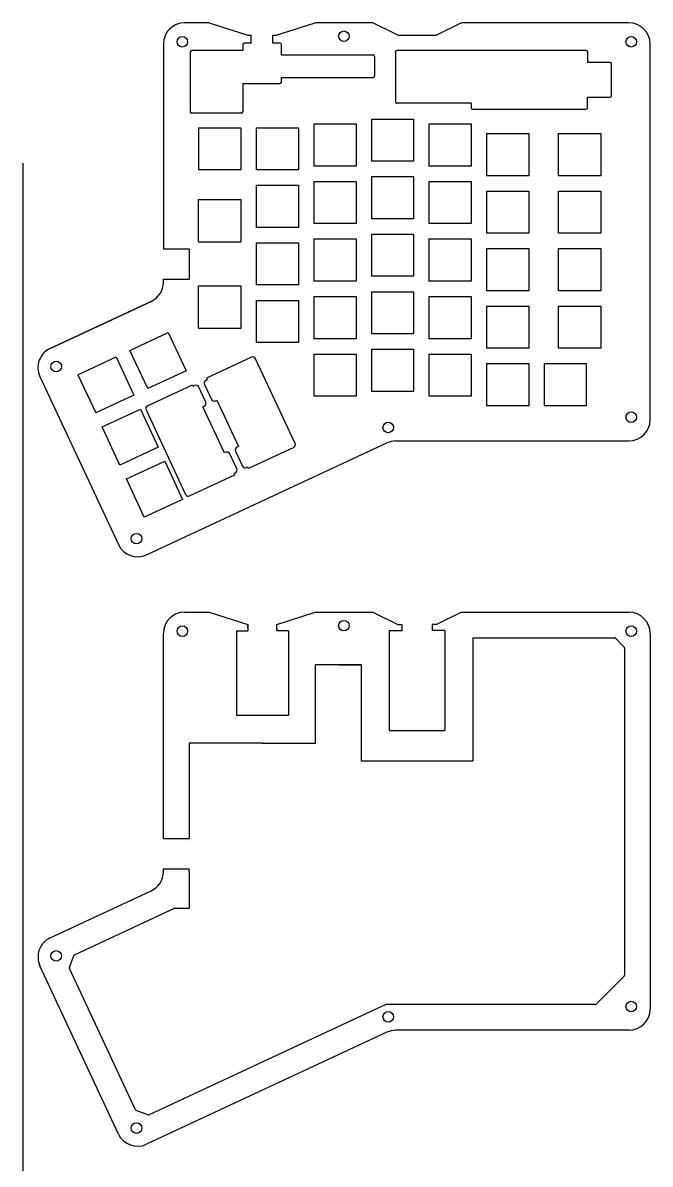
# Model space of a CAD drawing. Extents: x -270 to 328, y -806 to 376.
# Drawn here: x 120.8 to 328.3, y -590.5 to -212.6 of the extents above; entities that cross this region are included whole.
import ezdxf

# ---------------------------------------------------------------- set-up
doc = ezdxf.new("R2010")
doc.units = 0
doc.layers.get('0').update_dxf_attribs({"linetype": 'CONTINUOUS'})

msp = doc.modelspace()

# ---------------------------------------------------------------- linework, layer by layer
at = {"color": 7, "linetype": 'Continuous'}
for p, q in [((182.37, -212.58), (174.26, -212.58)), ((182.37, -212.58), (195.25, -216.69)), ((204.59, -216.69), (217.47, -212.58)), ((236.55, -212.58), (217.47, -212.58)), ((244.83, -216.69), (236.55, -212.58)), ((257.53, -216.69), (265.83, -212.58)), ((321.34, -212.58), (265.83, -212.58)), ((195.25, -216.69), (196.34, -216.69)), ((203.54, -216.69), (204.59, -216.69)), ((244.83, -216.69), (247.33, -216.69)), ((247.33, -216.69), (257.53, -216.69)), ((167.26, -219.58), (167.26, -287.51)), ((176.16, -222.19), (176.16, -242.04)), ((182.31, -221.69), (176.66, -221.69)), ((193.54, -221.69), (182.31, -221.69)), ((193.54, -219.79), (193.54, -221.69)), ((196.34, -219.29), (194.04, -219.29)), ((205.81, -219.29), (203.54, -219.29)), ((206.31, -223.19), (206.31, -219.79)), ((244.04, -222.19), (244.04, -238.69)), ((247.33, -221.69), (244.54, -221.69)), ((307.13, -221.69), (247.33, -221.69)), ((328.35, -344.01), (328.34, -219.58)), ((206.31, -223.19), (236.65, -223.19)), ((237.15, -223.69), (237.15, -230.19)), ((315.04, -225.66), (307.63, -225.66)), ((315.54, -236.71), (315.54, -226.16)), ((193.53, -232.69), (205.81, -232.69)), ((193.53, -232.69), (193.53, -242.04)), ((206.31, -230.69), (236.65, -230.69)), ((206.31, -232.19), (206.31, -230.69)), ((307.63, -237.21), (315.04, -237.21)), ((269.11, -239.19), (244.54, -239.19)), ((269.11, -239.19), (269.11, -240.69)), ((269.61, -241.19), (307.13, -241.19)), ((193.03, -242.54), (176.66, -242.54)), ((236.09, -244.45), (236.09, -258.42)), ((236.09, -244.45), (250.06, -244.45)), ((250.06, -244.45), (250.06, -258.42)), ((178.94, -247.32), (178.94, -261.29)), ((178.94, -247.32), (192.91, -247.32)), ((192.91, -247.32), (192.91, -261.29)), ((197.99, -247.32), (197.99, -261.29)), ((197.99, -247.32), (211.96, -247.32)), ((211.96, -247.32), (211.96, -261.29)), ((217.04, -246.05), (217.04, -260.02)), ((217.04, -246.05), (231.01, -246.05)), ((231.01, -246.05), (231.01, -260.02)), ((255.14, -246.05), (255.14, -260.02)), ((255.14, -246.05), (269.11, -246.05)), ((269.11, -246.05), (269.11, -260.02)), ((274.19, -249.23), (274.19, -263.2)), ((274.19, -249.23), (288.16, -249.23)), ((288.16, -249.23), (288.16, -263.2)), ((298, -263.2), (298, -249.23)), ((298, -249.23), (311.97, -249.23)), ((311.97, -249.23), (311.97, -263.2)), ((231.01, -260.02), (217.04, -260.02)), ((250.06, -258.42), (236.09, -258.42)), ((269.11, -260.02), (255.14, -260.02)), ((192.91, -261.29), (178.94, -261.29)), ((211.96, -261.29), (197.99, -261.29)), ((236.09, -263.5), (236.09, -277.47)), ((236.09, -263.5), (250.06, -263.5)), ((250.06, -263.5), (250.06, -277.47)), ((288.16, -263.2), (274.19, -263.2)), ((311.97, -263.2), (298, -263.2)), ((197.99, -266.37), (197.99, -280.34)), ((197.99, -266.37), (211.96, -266.37)), ((211.96, -266.37), (211.96, -280.34)), ((217.04, -265.1), (217.04, -279.07)), ((217.04, -265.1), (231.01, -265.1)), ((231.01, -265.1), (231.01, -279.07)), ((255.14, -265.1), (255.14, -279.07)), ((255.14, -265.1), (269.11, -265.1)), ((269.11, -265.1), (269.11, -279.07)), ((274.19, -268.28), (274.19, -282.25)), ((274.19, -268.28), (288.16, -268.28)), ((288.16, -268.28), (288.16, -282.25)), ((298, -282.25), (298, -268.28)), ((298, -268.28), (311.97, -268.28)), ((311.97, -268.28), (311.97, -282.25)), ((178.94, -285.1), (178.94, -271.13)), ((178.94, -271.13), (192.91, -271.13)), ((192.91, -271.13), (192.91, -285.1)), ((231.01, -279.07), (217.04, -279.07)), ((250.06, -277.47), (236.09, -277.47)), ((269.11, -279.07), (255.14, -279.07)), ((211.96, -280.34), (197.99, -280.34)), ((236.09, -282.55), (236.09, -296.52)), ((236.09, -282.55), (250.06, -282.55)), ((250.06, -282.55), (250.06, -296.52)), ((288.16, -282.25), (274.19, -282.25)), ((311.97, -282.25), (298, -282.25)), ((178.94, -285.1), (192.91, -285.1)), ((197.99, -285.42), (197.99, -299.39)), ((197.99, -285.42), (211.96, -285.42)), ((211.96, -285.42), (211.96, -299.39)), ((217.04, -284.15), (217.04, -298.12)), ((217.04, -284.15), (231.01, -284.15)), ((231.01, -284.15), (231.01, -298.12)), ((255.14, -284.15), (255.14, -298.12)), ((255.14, -284.15), (269.11, -284.15)), ((269.11, -284.15), (269.11, -298.12)), ((274.19, -287.33), (274.19, -301.3)), ((274.19, -287.33), (288.16, -287.33)), ((288.16, -287.33), (288.16, -301.3)), ((298.01, -301.3), (298.01, -287.33)), ((298.01, -287.33), (311.98, -287.33)), ((311.98, -287.33), (311.98, -301.3)), ((231.01, -298.12), (217.04, -298.12)), ((250.06, -296.52), (236.09, -296.52)), ((269.11, -298.12), (255.14, -298.12)), ((178.94, -313.68), (178.94, -299.71)), ((178.94, -299.71), (192.91, -299.71)), ((192.91, -299.71), (192.91, -313.68)), ((211.96, -299.39), (197.99, -299.39)), ((236.09, -301.6), (236.09, -315.57)), ((236.09, -301.6), (250.06, -301.6)), ((250.06, -301.6), (250.06, -315.57)), ((288.16, -301.3), (274.19, -301.3)), ((311.98, -301.3), (298.01, -301.3)), ((163.22, -304.81), (129.81, -320.39)), ((129.81, -320.39), (163.22, -304.81)), ((197.99, -304.47), (197.99, -318.44)), ((197.99, -304.47), (211.96, -304.47)), ((211.96, -304.47), (211.96, -318.44)), ((217.04, -303.2), (217.04, -317.17)), ((217.04, -303.2), (231.01, -303.2)), ((231.01, -303.2), (231.01, -317.17)), ((255.14, -303.2), (255.14, -317.17)), ((255.14, -303.2), (269.11, -303.2)), ((269.11, -303.2), (269.11, -317.17)), ((274.19, -306.38), (274.19, -320.35)), ((274.19, -306.38), (288.16, -306.38)), ((288.16, -306.38), (288.16, -320.35)), ((298.01, -320.35), (298.01, -306.38)), ((298.01, -306.38), (311.98, -306.38)), ((311.98, -306.38), (311.98, -320.35)), ((178.94, -313.68), (192.91, -313.68)), ((156.22, -321.05), (168.88, -315.15)), ((168.88, -315.15), (174.79, -327.81)), ((231.01, -317.17), (217.04, -317.17)), ((250.06, -315.57), (236.09, -315.57)), ((269.11, -317.17), (255.14, -317.17)), ((162.12, -333.71), (156.22, -321.05)), ((211.96, -318.44), (197.99, -318.44)), ((236.09, -320.65), (236.09, -334.62)), ((236.09, -320.65), (250.06, -320.65)), ((250.06, -320.65), (250.06, -334.62)), ((288.16, -320.35), (274.19, -320.35)), ((311.98, -320.35), (298.01, -320.35)), ((138.95, -329.1), (151.62, -323.2)), ((151.62, -323.2), (157.52, -335.86)), ((196.44, -323.3), (181.53, -330.26)), ((210.88, -351.88), (197.77, -323.79)), ((217.04, -322.25), (217.04, -336.22)), ((217.04, -322.25), (231.01, -322.25)), ((231.01, -322.25), (231.01, -336.22)), ((255.14, -322.25), (255.14, -336.22)), ((255.14, -322.25), (269.11, -322.25)), ((269.11, -322.25), (269.11, -336.22)), ((174.79, -327.81), (162.12, -333.71)), ((274.19, -325.43), (274.19, -339.4)), ((274.19, -325.43), (288.16, -325.43)), ((288.16, -325.43), (288.16, -339.4)), ((293.24, -325.42), (293.24, -339.39)), ((293.24, -325.42), (307.21, -325.42)), ((307.21, -325.42), (307.21, -339.39)), ((126.42, -329.69), (152.39, -385.37)), ((138.95, -329.1), (144.86, -341.76)), ((162.02, -339.36), (176.93, -332.41)), ((176.93, -332.41), (177.16, -332.9)), ((180.85, -332.3), (183.17, -337.29)), ((181.77, -330.77), (181.33, -330.97)), ((181.53, -330.26), (181.77, -330.77)), ((157.52, -335.86), (144.86, -341.76)), ((177.16, -332.9), (177.6, -332.7)), ((181.27, -338.18), (179.01, -333.17)), ((231.01, -336.22), (217.04, -336.22)), ((250.06, -334.62), (236.09, -334.62)), ((269.11, -336.22), (255.14, -336.22)), ((180.33, -339.7), (180.77, -339.5)), ((187.47, -354.99), (180.33, -339.7)), ((184.5, -337.77), (184.94, -337.56)), ((184.94, -337.56), (192.07, -352.86)), ((288.16, -339.4), (274.19, -339.4)), ((307.21, -339.39), (293.24, -339.39)), ((147.01, -346.36), (159.67, -340.46)), ((159.67, -340.46), (165.57, -353.12)), ((161.53, -340.68), (174.63, -368.77)), ((152.91, -359.03), (147.01, -346.36)), ((244.21, -351.01), (321.35, -351.01)), ((165.57, -353.12), (152.91, -359.03)), ((161.69, -388.76), (241.25, -351.66)), ((187.91, -354.79), (187.47, -354.99)), ((191.13, -354.38), (193.4, -359.39)), ((192.07, -352.86), (191.63, -353.06)), ((210.39, -353.2), (195.47, -360.15)), ((155.06, -363.63), (167.72, -357.73)), ((167.72, -357.73), (173.62, -370.39)), ((191.56, -360.26), (189.23, -355.27)), ((175.96, -369.25), (190.87, -362.3)), ((190.64, -361.79), (191.08, -361.59)), ((190.87, -362.3), (190.64, -361.79)), ((195.24, -359.66), (194.8, -359.86)), ((195.47, -360.15), (195.24, -359.66)), ((160.96, -376.29), (155.06, -363.63)), ((173.62, -370.39), (160.96, -376.29)), ((174.26, -407.74), (182.37, -407.74)), ((182.37, -407.74), (195.24, -411.85)), ((204.84, -411.78), (217.48, -407.74)), ((217.48, -407.74), (236.55, -407.74)), ((236.55, -407.74), (244.83, -411.86)), ((236.55, -407.74), (244.83, -411.86)), ((257.53, -411.86), (265.84, -407.75)), ((257.53, -411.86), (265.84, -407.75)), ((265.84, -407.74), (321.35, -407.74)), ((244.83, -411.86), (246.18, -411.86)), ((167.26, -482.68), (167.26, -414.74)), ((328.35, -414.74), (328.35, -539.17)), ((316.83, -416.38), (319.7, -419.28)), ((319.84, -419.63), (319.84, -527.94)), ((129.81, -515.56), (163.22, -499.98)), ((137.83, -521.2), (170.99, -505.74)), ((171.2, -505.7), (175.75, -505.7)), ((171.2, -505.7), (175.75, -505.7)), ((136.18, -525.31), (137.58, -521.48)), ((152.39, -580.54), (126.42, -524.86)), ((158.03, -572.52), (136.2, -525.69)), ((319.7, -528.29), (310.43, -537.49)), ((240.85, -537.63), (162.52, -574.15)), ((310.08, -537.63), (240.85, -537.63)), ((241.26, -546.83), (161.69, -583.93)), ((321.35, -546.17), (244.21, -546.17)), ((162.14, -574.17), (158.31, -572.78))]:
    msp.add_line(p, q, dxfattribs=at)
for p, q in [((196.34, -219.29), (196.34, -216.69)), ((203.54, -219.29), (203.54, -216.69)), ((307.63, -222.19), (307.63, -225.66)), ((307.63, -240.69), (307.63, -237.21)), ((120.76, -259.02), (120.76, -806.03)), ((175.75, -287.51), (167.26, -287.51)), ((175.75, -287.51), (175.75, -297.51)), ((167.26, -298.51), (167.26, -297.51)), ((167.26, -297.51), (175.75, -297.51)), ((195.24, -412.96), (195.24, -411.85)), ((195.24, -411.85), (195.24, -413.86)), ((204.84, -413.86), (204.84, -411.78)), ((246.18, -411.86), (246.18, -413.86)), ((256.18, -411.86), (256.18, -413.85)), ((257.53, -411.86), (256.19, -411.86)), ((191.44, -413.86), (195.24, -413.86)), ((191.44, -413.86), (191.44, -441.86)), ((204.84, -412.96), (204.84, -413.86)), ((208.64, -413.86), (204.84, -413.86)), ((208.64, -413.86), (208.64, -441.86)), ((246.18, -413.86), (241.93, -413.86)), ((241.93, -413.86), (241.93, -446.96)), ((260.43, -413.85), (256.18, -413.85)), ((256.18, -414.45), (256.18, -414.45)), ((260.43, -413.85), (260.43, -446.95)), ((269.68, -416.24), (316.67, -416.27)), ((269.68, -416.24), (269.68, -456.96)), ((232.68, -425.2), (217.64, -425.2)), ((217.64, -451.06), (217.64, -425.2)), ((225.29, -425.2), (232.68, -425.2)), ((232.68, -425.2), (232.68, -456.96)), ((208.9, -427.86), (208.9, -427.86)), ((191.44, -441.86), (208.64, -441.86)), ((241.93, -446.96), (260.43, -446.95)), ((175.75, -451.06), (175.75, -482.68)), ((200.04, -451.06), (175.75, -451.06)), ((200.04, -451.06), (217.64, -451.06)), ((232.68, -456.96), (269.68, -456.96)), ((167.26, -482.68), (175.75, -482.68)), ((175.75, -483.68), (175.75, -483.68)), ((167.26, -493.68), (167.26, -492.68)), ((167.26, -492.68), (175.75, -492.68)), ((175.75, -493.68), (175.75, -492.68)), ((175.75, -493.68), (175.75, -505.7)), ((175.75, -493.68), (175.75, -505.7))]:
    msp.add_line(p, q)
for centre in [(227.01, -217.02), (173.53, -218.84), (322.08, -218.84), (131.79, -326.38), (322.08, -343.15), (241.68, -346.56), (158.38, -383.39), (227.01, -412.19), (173.53, -414.01), (322.08, -414.01), (131.79, -521.54), (322.08, -538.32), (241.68, -541.73), (158.37, -578.56)]:
    msp.add_circle(centre, 1.75, dxfattribs=at)
for centre, radius, start, end in [((174.26, -219.58), 7, 90.0014, 180.0007), ((321.34, -219.58), 7, 0.0007, 90.0006), ((176.66, -222.19), 0.5, 90, 180), ((194.04, -219.79), 0.5, 90.0014, 180.0014), ((205.81, -219.79), 0.5, 0.0032, 90.0052), ((244.54, -222.19), 0.5, 90.0006, 180), ((307.13, -222.19), 0.5, 0.0014, 90.0007), ((236.65, -223.69), 0.5, 360, 90), ((315.04, -226.16), 0.5, 360, 90), ((236.65, -230.19), 0.5, 270, 360), ((205.81, -232.19), 0.5, 270.0014, 0.0014), ((315.04, -236.71), 0.5, 270, 360), ((244.54, -238.69), 0.5, 180, 270.0007), ((269.61, -240.69), 0.5, 180.0014, 270.0014), ((307.13, -240.69), 0.5, 270.0014, 0.0014), ((176.66, -242.04), 0.5, 180, 270), ((193.03, -242.04), 0.5, 270, 360), ((160.26, -298.47), 7, 294.9981, 359.6285), ((132.76, -326.73), 7, 114.9988, 205.0005), ((196.87, -324.21), 1, 25.0057, 115.0057), ((178.09, -333.57), 1, 23.8407, 119.302), ((181.75, -331.88), 1, 115.0057, 205.0057), ((162.44, -340.27), 1, 115.0057, 204.3463), ((180.36, -338.59), 1, 294.3463, 24.3463), ((184.08, -336.86), 1, 205.0057, 295.0057), ((321.35, -344.01), 7, 270, 360), ((244.21, -358.01), 7, 90.0007, 114.9961), ((188.33, -355.7), 1, 25.0057, 115.0057), ((192.04, -353.97), 1, 114.3463, 204.3463), ((209.96, -352.29), 1, 295.0057, 24.3463), ((190.65, -360.68), 1, 295.0057, 25.0057), ((194.31, -358.99), 1, 203.8407, 299.302), ((175.54, -368.35), 1, 205.0057, 295.0057), ((158.73, -382.41), 7, 205.0005, 294.9961), ((174.26, -414.74), 7, 90, 180), ((321.35, -414.74), 7, 0.0028, 90), ((316.47, -416.73), 0.5, 44.7717, 90), ((319.34, -419.63), 0.5, 0, 44.7717), ((160.26, -493.63), 7, 294.9981, 359.6285), ((171.2, -506.2), 0.5, 90, 114.996), ((171.2, -506.2), 0.5, 90, 114.996), ((132.77, -521.9), 7, 114.9981, 204.9998), ((138.05, -521.65), 0.5, 114.996, 160.0169), ((136.65, -525.48), 0.5, 160.0169, 204.996), ((319.34, -527.94), 0.5, 314.7717, 0), ((310.08, -537.13), 0.5, 270, 314.7717), ((321.35, -539.17), 7, 270, 0), ((244.21, -553.17), 7, 90, 114.9954), ((158.48, -572.31), 0.5, 204.996, 250.0169), ((162.31, -573.7), 0.5, 250.0169, 294.996), ((158.73, -577.58), 7, 204.9998, 294.9954)]:
    msp.add_arc(centre, radius, start, end, dxfattribs=at)

doc.saveas('drawing.dxf')
